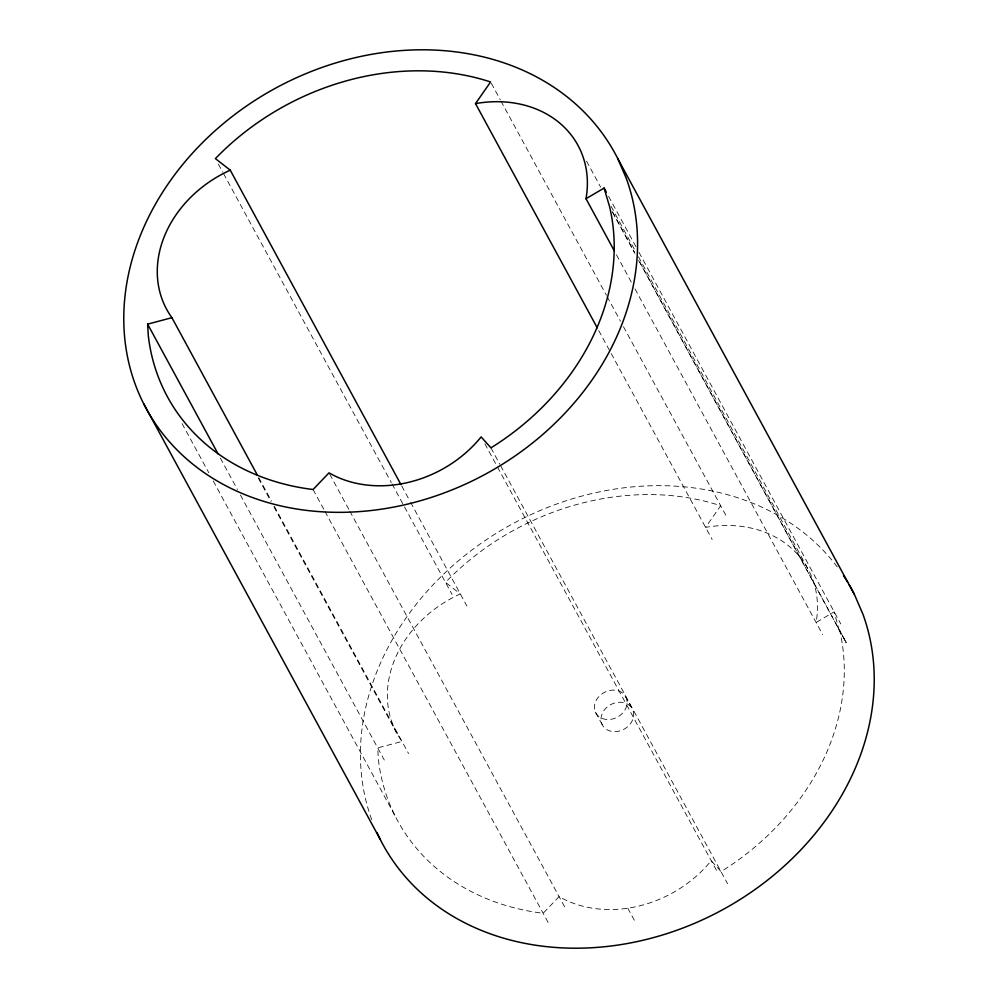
<?xml version="1.0" encoding="UTF-8"?>
<svg xmlns="http://www.w3.org/2000/svg" width="998" height="998" viewBox="0 0 998 998"><rect width="100%" height="100%" fill="white"/><g stroke="black" fill="none" stroke-linecap="round" stroke-linejoin="round"><path stroke-width="0.75" stroke-dasharray="4.99 3.74" d="M839.231 630.574L834.191 611.836L816.09 622.465A112.213 92.365 -28.5 0 0 705.586 527.368L720.681 505.736A242.614 199.712 -28.5 0 0 445.482 582.358L460.328 593.935A112.213 92.365 -28.5 0 0 402.007 741.452L377.718 747.901L378.354 759.241A242.614 199.712 -28.5 0 0 543.137 913.27L559.092 896.616A112.325 92.465 -28.5 0 0 711.225 860.675L721.018 871.628A242.614 199.712 -28.5 0 0 839.767 630.761L846.341 642.874L638.383 259.468M845.805 642.687L846.092 642.026M608.555 196.282L636.013 246.855M638.982 252.319L840.765 623.937M586.537 161.127L600.634 187.1M611.026 206.237L634.778 249.974M638.483 256.81L807.706 568.486M612.41 211.626L634.678 252.631M612.66 212.474L634.928 253.48M638.633 260.316L846.341 642.874M616.44 254.752L631.285 282.097M634.99 288.921L822.664 634.578M491.34 83.345L500.248 99.75M500.984 101.11L606.385 295.221M607.121 296.593L620.482 321.194M623.451 326.658L727.255 517.837M598.713 330.525L712.16 539.469M490.929 447.865L499.836 464.27M500.584 465.642L727.592 883.729M625.833 697.028A16.978 13.984 -28.5 0 1 608.668 719.533A16.978 13.984 -28.5 0 1 597.752 697.914A16.978 13.984 -28.5 0 1 625.833 697.028L632.408 709.129A16.978 13.984 -28.5 0 1 615.242 731.646A16.978 13.984 -28.5 0 1 604.326 710.027A16.978 13.984 -28.5 0 1 632.408 709.129M484.853 443.748L496.73 465.617M497.466 466.989L717.799 872.776M595.669 712.622L602.243 724.735M401.695 485.951L409.866 500.984M410.602 502.343L466.902 606.048M627.767 908.205L634.341 920.306M218.362 164.071L222.816 172.267M223.564 173.64L391.303 482.57M392.039 483.943L452.057 594.471M329.752 474.225L349.051 509.766M349.787 511.126L565.666 908.716M313.06 489.519L324.188 510.028M324.936 511.388L549.711 925.383M258.756 477.63L271.381 500.859M274.35 506.335L408.581 753.552M258.345 478.179L270.957 501.42M273.926 506.884L397.129 733.804M220.371 458.107L237.437 489.544M240.406 495.02L384.292 760.014M182.048 423.539L208.769 472.74M213.223 480.949L395.058 815.853M371.73 819.707A266.878 219.672 -28.5 0 1 512.485 523.888A266.878 219.672 -28.5 0 1 837.26 566.889"/><path stroke-width="1.5" d="M597.228 327.793L475.51 103.605L490.592 81.973A242.614 199.712 -28.5 0 0 215.393 158.607L230.251 170.171L400.959 484.579M475.51 103.605A112.213 92.365 -28.5 0 1 586.001 198.702L604.102 188.073L606.335 192.177M604.102 188.073L609.691 207.01A242.614 199.712 -28.5 0 1 490.929 447.865L481.136 436.912A112.325 92.465 -28.5 0 1 329.003 472.852L313.06 489.519A242.614 199.712 -28.5 0 1 148.278 335.478L147.629 324.15L171.918 317.688A112.213 92.365 -28.5 0 1 230.251 170.171M617.7 158.482L626.27 178.293A266.878 219.672 -28.5 0 1 331.348 512.236A266.878 219.672 -28.5 0 1 181.574 165.905A266.878 219.672 -28.5 0 1 617.7 158.482L854.363 594.346L862.921 614.157A266.878 219.672 -28.5 0 1 700.396 920.767A266.878 219.672 -28.5 0 1 376.97 832.569M586.001 198.702L614.207 250.648M171.918 317.688L257.272 474.898M147.629 324.15L218.138 454.003M143.637 403.654L380.3 839.518M843.51 575.709A266.878 219.672 -28.5 0 1 847.639 582.221M849.211 584.865A266.878 219.672 -28.5 0 1 854.363 594.346"/></g></svg>
